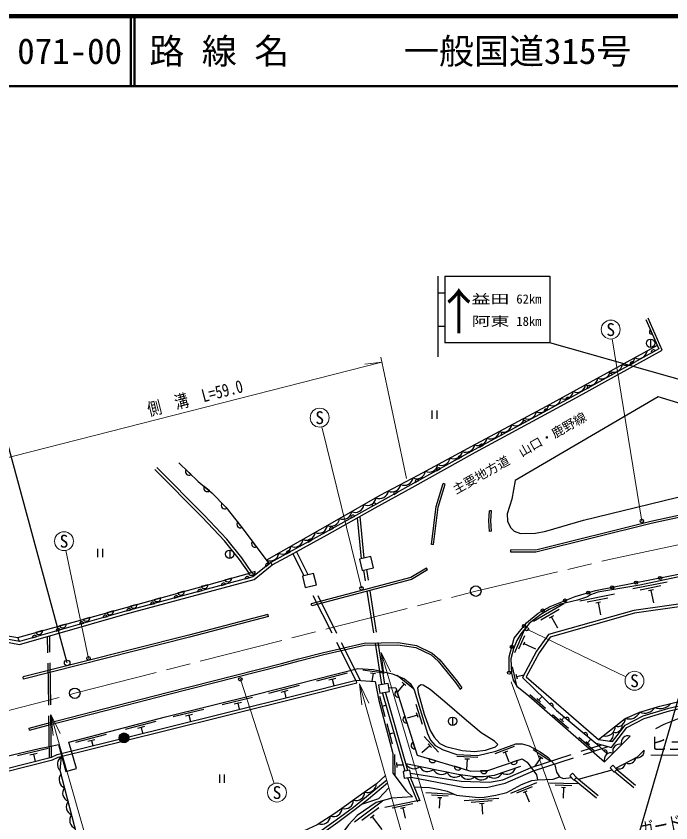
# Model space of a CAD drawing. Units: millimetres at full size, sheet at 1:1000; details may follow other scales. Extents: x 40000 to 680000, y 20000 to 380000.
# Drawn here: x 161360 to 254857, y 264738 to 380000 of the extents above; entities that cross this region are included whole.
import ezdxf
from ezdxf.enums import TextEntityAlignment as Align

# ---------------------------------------------------------------- set-up
doc = ezdxf.new("R2010")
doc.units = ezdxf.units.MM
doc.header["$LTSCALE"] = 1000
doc.linetypes.add('CHAIN', pattern=[18.5, 12, -1.5, 3.5, -1.5])
doc.linetypes.add('DASHED', pattern=[7.5, 6, -1.5])
for name, color, linetype, lineweight in [('M-BGD', 7, 'Continuous', 25), ('M-BMK', 2, 'CHAIN', 13), ('M-BMK-HTXT', 7, 'Continuous', 13), ('M-BMK-SRVR', 3, 'Continuous', 25), ('M-STR-HTXT', 7, 'Continuous', 13), ('M-STR-STRC', 7, 'Continuous', 25), ('M-TTL', 2, 'Continuous', 140), ('M-TTL-LINE', 7, 'Continuous', 50)]:
    doc.layers.add(name, color=color, linetype=linetype, lineweight=lineweight)
doc.layers.add('M-TTL-TXT', color=7, linetype='Continuous')
doc.styles.add('ＭＳ ゴシック', font='')
doc.styles.get('ＭＳ ゴシック').set_extended_font_data('MS Gothic')

# ---------------------------------------------------------------- blocks, each defined once
blk = doc.blocks.new('open_arrow')
at = {"color": 0, "linetype": 'Continuous', "lineweight": -2}
blk.add_lwpolyline([(7.5, 1.25), (0, 0), (7.5, -1.25)], dxfattribs=at)

msp = doc.modelspace()

# ---------------------------------------------------------------- hatches: boundary and pattern name
at = {"layer": 'M-BGD'}
msp.add_hatch(color=256, dxfattribs=at).paths.add_polyline_path([(177474, 276885, -1), (176074, 276885, -1)])

# ---------------------------------------------------------------- linework, layer by layer
for p, q in [((252183, 334588), (251929, 335160)), ((251960, 333856), (251960, 332656)), ((252085, 331896), (252632, 332199)), ((249024, 330199), (249571, 330502)), ((245962, 328502), (246510, 328805)), ((242901, 326805), (243449, 327108)), ((239834, 325119), (240384, 325418)), ((220737, 323660), (220737, 322486)), ((221437, 323660), (221437, 322486)), ((236759, 323448), (237309, 323747)), ((233683, 321778), (234233, 322076)), ((230607, 320107), (231157, 320406)), ((227531, 318437), (228081, 318736)), ((224466, 316748), (225014, 317051)), ((186343, 314493), (185628, 315180)), ((221405, 315052), (221952, 315355)), ((218343, 313356), (218890, 313659)), ((188969, 312183), (188206, 312815)), ((222625, 313146), (222338, 313232)), ((215277, 311668), (215825, 311969)), ((191425, 309693), (190739, 310408)), ((212210, 309981), (212758, 310283)), ((229236, 309326), (228936, 309341)), ((209162, 308261), (209707, 308569)), ((193614, 306961), (192991, 307732)), ((206112, 306544), (206657, 306851)), ((229264, 306392), (228965, 306372)), ((195705, 304154), (195111, 304947)), ((203046, 304857), (203595, 305157)), ((220977, 304494), (220679, 304531)), ((172979, 303877), (172979, 302703)), ((173679, 303877), (173679, 302703)), ((191854, 303714), (191854, 302514)), ((199977, 303174), (200524, 303478)), ((231983, 303433), (231985, 303733)), ((197003, 301347), (197491, 301738)), ((197942, 301586), (197748, 301935)), ((220097, 300887), (219942, 301144)), ((192120, 299703), (191166, 299435)), ((194056, 299582), (194661, 299745)), ((195489, 300651), (194535, 300382)), ((188750, 298756), (187795, 298491)), ((190677, 298671), (191281, 298834)), ((254322, 299147), (249420, 298165)), ((253413, 298598), (250471, 298008)), ((185377, 297821), (184423, 297556)), ((187297, 297760), (187902, 297923)), ((246785, 297395), (241878, 296436)), ((252356, 298019), (251669, 297881)), ((252013, 297950), (252366, 296185)), ((182005, 296886), (181050, 296621)), ((183918, 296849), (184522, 297012)), ((245873, 296850), (242928, 296274)), ((244813, 296276), (244126, 296141)), ((177159, 295028), (177763, 295191)), ((178632, 295951), (177677, 295686)), ((180539, 295939), (181143, 296101)), ((203583, 295741), (203506, 296031)), ((239591, 296023), (235265, 293516)), ((238906, 295210), (236311, 293706)), ((244470, 296209), (244815, 294442)), ((171886, 294081), (170931, 293816)), ((173793, 294070), (174394, 294242)), ((175259, 295016), (174304, 294751)), ((197383, 294209), (197308, 294499)), ((238092, 294322), (237486, 293971)), ((237789, 294147), (238692, 292589)), ((168513, 293146), (167559, 292881)), ((170428, 293108), (171029, 293280)), ((165141, 292211), (164186, 291946)), ((167062, 292146), (167664, 292318)), ((233929, 292247), (232510, 289047)), ((161839, 290652), (161622, 291235)), ((163697, 291184), (164299, 291356)), ((233974, 291461), (233123, 289541)), ((233977, 290579), (233778, 290131)), ((233877, 290355), (235523, 289625)), ((232173, 287040), (232875, 284123)), ((208614, 286105), (204255, 284988)), ((213851, 286149), (210882, 286577)), ((212670, 286017), (211977, 286116)), ((212323, 286066), (212165, 284966)), ((232734, 285992), (232897, 285312)), ((232816, 285652), (233894, 285911)), ((162420, 285290), (162346, 285581)), ((207017, 285386), (206000, 285126)), ((206509, 285256), (206742, 284346)), ((209995, 284756), (209897, 285144)), ((218108, 283897), (215771, 285779)), ((217024, 284385), (216479, 284824)), ((201767, 284350), (197408, 283233)), ((200170, 283631), (199153, 283371)), ((215993, 282691), (215695, 283635)), ((216751, 284604), (215810, 283436)), ((224774, 283859), (225021, 284030)), ((195129, 282654), (190759, 281581)), ((199662, 283501), (199888, 282619)), ((213260, 282850), (214024, 279949)), ((216901, 272147), (213690, 283351)), ((217296, 272219), (214086, 283423)), ((234708, 283085), (236968, 281113)), ((235712, 282487), (236240, 282027)), ((235976, 282257), (236463, 282815)), ((193526, 281952), (192506, 281701)), ((193016, 281826), (193227, 280967)), ((213642, 281400), (214164, 281537)), ((219380, 278799), (218503, 281668)), ((237548, 281762), (237997, 281326)), ((188151, 280941), (183781, 279868)), ((186548, 280238), (185528, 279988)), ((186038, 280113), (186253, 279237)), ((218655, 280146), (217220, 279707)), ((218757, 279811), (218552, 280480)), ((237978, 280232), (240238, 278260)), ((181291, 279229), (176940, 278079)), ((217159, 278999), (216861, 279943)), ((223686, 279860), (223686, 278660)), ((238982, 279634), (239510, 279174)), ((239246, 279404), (239653, 279871)), ((239828, 279726), (240309, 279326)), ((163286, 277968), (163205, 278257)), ((179700, 278498), (178685, 278230)), ((179192, 278364), (179410, 277539)), ((214296, 278916), (215059, 276014)), ((174205, 277356), (169854, 276206)), ((214677, 277465), (215200, 277602)), ((221657, 274848), (219651, 277079)), ((241700, 276984), (243960, 275011)), ((242441, 277551), (242923, 277151)), ((242968, 276156), (243452, 276710)), ((245396, 273480), (249035, 277129)), ((172614, 276625), (171599, 276357)), ((172106, 276491), (172296, 275774)), ((218324, 275309), (218026, 276254)), ((220431, 275763), (219315, 274760)), ((220665, 275503), (220197, 276023)), ((232504, 275652), (229699, 274586)), ((242705, 276386), (243232, 275926)), ((243247, 275355), (244940, 275908)), ((243733, 274931), (245905, 275639)), ((245769, 274586), (244153, 276126)), ((165951, 275345), (161570, 274319)), ((164340, 274659), (163318, 274420)), ((163829, 274540), (164066, 273528)), ((215412, 274505), (215448, 271506)), ((231535, 274963), (230881, 274714)), ((231208, 274838), (231741, 273436)), ((237700, 273489), (235205, 275154)), ((245250, 275081), (245703, 274649)), ((215696, 273359), (215704, 272659)), ((221279, 273618), (220328, 273897)), ((227283, 274071), (224287, 274219)), ((226120, 273828), (225421, 273863)), ((225770, 273845), (225696, 272347)), ((232923, 273647), (231984, 273332)), ((236286, 274072), (235453, 272824)), ((236577, 273877), (235995, 274266)), ((215700, 273009), (216651, 273020)), ((224885, 272557), (223935, 272837)), ((228658, 272196), (227667, 272172)), ((246830, 272066), (249572, 269795)), ((247126, 272340), (249827, 270103)), ((190387, 271648), (190387, 270474)), ((191087, 271648), (191087, 270474)), ((217247, 271193), (218656, 267746)), ((217649, 271266), (219026, 267898)), ((241072, 270932), (244230, 268317)), ((241369, 271206), (244485, 268625)), ((235649, 270476), (231962, 268925)), ((235028, 269889), (232816, 268958)), ((241529, 270323), (237530, 270424)), ((240721, 270043), (238322, 270104)), ((239794, 269767), (239234, 269781)), ((239514, 269774), (239477, 268274)), ((223883, 268805), (219889, 269031)), ((223067, 268550), (220671, 268686)), ((234297, 269256), (233780, 269039)), ((234038, 269147), (234620, 267765)), ((213695, 267831), (209678, 264854)), ((218920, 267954), (214022, 266948)), ((218000, 267459), (215062, 266856)), ((222132, 268303), (221572, 268334)), ((221852, 268319), (221767, 266821)), ((230311, 268236), (225322, 267901)), ((229333, 267869), (226340, 267668)), ((228206, 267493), (227508, 267446)), ((227857, 267470), (227957, 265973)), ((213159, 266874), (210749, 265088)), ((216934, 266934), (216249, 266793)), ((216591, 266864), (216893, 265394)), ((212503, 265828), (211941, 265411)), ((212222, 265619), (213561, 263811))]:
    msp.add_line(p, q, dxfattribs=at)
at = {"layer": 'M-BGD', "linetype": 'DASHED'}
for p, q in [((210657, 302469), (210111, 308337)), ((211050, 302559), (210493, 308552)), ((202474, 300025), (200880, 303216)), ((203071, 300172), (201407, 303504)), ((213595, 284502), (211029, 300861)), ((213989, 284574), (211420, 300951)), ((210539, 285094), (203728, 298635)), ((209848, 285132), (203131, 298488)), ((166125, 274046), (165851, 291383)), ((166424, 274121), (166149, 291469)), ((234905, 272635), (243247, 275355)), ((235253, 272165), (243733, 274931)), ((241662, 270963), (246460, 272303))]:
    msp.add_line(p, q, dxfattribs=at)
at = {"layer": 'M-BGD'}
for points in [[(157116, 291106), (157295, 291085), (161858, 290242), (176949, 294557), (195359, 299519), (197942, 301586), (200476, 302994), (205789, 305902), (212611, 309745), (217932, 312671), (226972, 317679), (236303, 322745), (241384, 325506), (253633, 332297), (251627, 336832)], [(251261, 336670), (253120, 332469), (241192, 325857), (236112, 323097), (226780, 318029), (217739, 313021), (212417, 310095), (205595, 306252), (200283, 303345), (197718, 301919), (195174, 299883), (176841, 294942), (161839, 290652), (157355, 291481), (157162, 291503)], [(252917, 332928), (237046, 324235), (227013, 318849), (218705, 314379), (213318, 311501), (207178, 307999), (197127, 302254)], [(261350, 312589), (258172, 324033), (253048, 325625), (232647, 313674), (232159, 310990), (231503, 308895), (231539, 307824), (231970, 306938), (232468, 306437), (233389, 306097), (235543, 306129), (237022, 306422), (242364, 307996), (261350, 312589), (261957, 312685), (268817, 313732), (276517, 314833), (284501, 315809), (291786, 316298), (309810, 316555), (310890, 315900), (315157, 315786)], [(184603, 316166), (187362, 313514), (189302, 311908), (191286, 309837), (193469, 307142), (197505, 301748)], [(194626, 300408), (193275, 302350), (191134, 305028), (187922, 308426), (181187, 315249)], [(195400, 300064), (195033, 300523), (193595, 302590), (191436, 305290), (188209, 308703), (181472, 315530)], [(220679, 304531), (221351, 309923), (222338, 313232)], [(220977, 304494), (221646, 309861), (222625, 313146)], [(275125, 311548), (261064, 309457), (252044, 307499), (235588, 303413), (231983, 303433)], [(275081, 311845), (261010, 309753), (251976, 307791), (235552, 303713), (231985, 303733)], [(228965, 306372), (228861, 307896), (228936, 309341)], [(229264, 306392), (229161, 307899), (229236, 309326)], [(231753, 286198), (231753, 288474), (232497, 291116), (234249, 293340), (235916, 294716), (237627, 295656), (241183, 297095), (244118, 297928), (257204, 300489), (264910, 302096), (277516, 303544)], [(219942, 301144), (217701, 299795), (203506, 296031)], [(220097, 300887), (217819, 299516), (203583, 295741)], [(262949, 301365), (250440, 298722), (244443, 297680), (243371, 297337), (242958, 297014), (241524, 296534), (239106, 295968), (237459, 295204), (236275, 294517), (234626, 293220), (233418, 291750), (232881, 290770), (232390, 289587), (232019, 288157), (232086, 286149), (232323, 285118), (232861, 284284), (234594, 282905), (238356, 279624), (245396, 273480)], [(157826, 291843), (161622, 291235), (188908, 298799), (195033, 300523)], [(270427, 298041), (249559, 295094), (237397, 291630), (235691, 289265), (233682, 285516), (238542, 280796), (244153, 276126), (246358, 275513), (248588, 278367), (251041, 279672), (254654, 280754), (265319, 283181), (269321, 283105), (271306, 282902), (272827, 283100), (274501, 283480), (276433, 284298), (277772, 285055), (282477, 289155), (283699, 290096), (285769, 290905), (290493, 292518), (293787, 294036), (296553, 296181)], [(270461, 297641), (249642, 294702), (237640, 291283), (236031, 289053), (234183, 285604), (244505, 276666), (246520, 276370), (248325, 278680), (250888, 280044), (254552, 281141), (265278, 283582), (269345, 283505), (271300, 283304), (272757, 283494), (274377, 283862), (276256, 284657), (277540, 285383), (282223, 289464), (283500, 290448), (285631, 291281), (290345, 292890), (293578, 294380), (296253, 296455)], [(244505, 276666), (248327, 279666), (250425, 280572), (253274, 281435), (257820, 282505), (262883, 283398), (263996, 283950), (265924, 284405), (267026, 284501), (268377, 284421), (271280, 283739), (272660, 283868), (274870, 284643), (277593, 286358), (279438, 287902), (281071, 289635), (282501, 290749), (283715, 291503), (285312, 291998), (290301, 293275), (293000, 294596), (296621, 297027)], [(197308, 294499), (186038, 291564), (162346, 285581)], [(197383, 294209), (186112, 291274), (162420, 285290)], [(163205, 278257), (165678, 278952), (174046, 281072), (182924, 283357), (199239, 287504), (201694, 288181), (205239, 289092), (211066, 290427), (215906, 290497), (218513, 290077), (220784, 288992), (221853, 288028), (224351, 284992), (225021, 284030)], [(163286, 277968), (165755, 278662), (174120, 280781), (182998, 283066), (199315, 287214), (201771, 287891), (205310, 288800), (211102, 290127), (215885, 290197), (218422, 289787), (220615, 288740), (221635, 287820), (224112, 284811), (224774, 283859)], [(159823, 274218), (164662, 275351), (166101, 275630), (167400, 275935), (168461, 272073), (169972, 272488), (168875, 276257), (182671, 279904), (195531, 283062), (210146, 286808), (212409, 286660), (215090, 286044), (216832, 285310), (217649, 284652), (218180, 283750), (220090, 277502), (220540, 276539), (221214, 275789), (222320, 275177), (224305, 274519), (227295, 274371), (229864, 274970), (232700, 276047), (233642, 276046), (234610, 275750), (236176, 274866), (237272, 274135), (238304, 273049), (238545, 271988), (238945, 271312), (239461, 271079), (240645, 271232)], [(76663, 249899), (80375, 251471), (83724, 252671), (86355, 253514), (92684, 255104), (95361, 255427), (103603, 256443), (119937, 257901), (126777, 259828), (127916, 261582), (136193, 263416), (155854, 271464), (166424, 274121), (167208, 274512), (182251, 278244), (201389, 282991), (209897, 285144)], [(76848, 249543), (80521, 251098), (83853, 252292), (86465, 253129), (92757, 254710), (95409, 255030), (103645, 256045), (120010, 257506), (127030, 259484), (128162, 261227), (136313, 263033), (155979, 271083), (166563, 273744), (167347, 274134), (182347, 277856), (201486, 282603), (209995, 284756)], [(209897, 285144), (212632, 284929), (213148, 282217), (215140, 274646), (215174, 271853), (217046, 269334), (217939, 268458), (215014, 268281), (212763, 267632), (210074, 265775), (208804, 264454), (208168, 263546), (206057, 261680), (203804, 260106), (202575, 259414), (201830, 258905), (201375, 258438), (201141, 258045)], [(214573, 284096), (215577, 284008), (218611, 274402), (226307, 272139), (228588, 272194), (233635, 273886), (234332, 273411), (235683, 271584), (235828, 270897)], [(256960, 280011), (253863, 278788), (252684, 278187)], [(246980, 272551), (250113, 274174), (251047, 275133)], [(172810, 252338), (167639, 272204), (167860, 274261)], [(233363, 272779), (229609, 271514), (228079, 271296), (226885, 271337), (224494, 271630), (217019, 273187)], [(217668, 271848), (224891, 270715), (228949, 270548), (230840, 270889), (234905, 272635)], [(217769, 271288), (225179, 269818), (228516, 269814), (231188, 270419), (235253, 272165)], [(214103, 271516), (212798, 270307), (210249, 268491), (208544, 267245), (206848, 266082), (204332, 264476), (201235, 263015), (195284, 260941)], [(200428, 260967), (202543, 261915), (205399, 263984), (207069, 265183), (209537, 266989), (211414, 268499), (214280, 270887)], [(218223, 269863), (220394, 269795), (221920, 269517), (222929, 269255), (224230, 268689), (227378, 268339), (228215, 268396), (229842, 268703), (231428, 269055), (233512, 270224), (234995, 270790), (235828, 270897), (238051, 271001), (238945, 271312)], [(200592, 260602), (202745, 261567), (205633, 263659), (207304, 264859), (209780, 266672), (211667, 268189), (214399, 270465)], [(210724, 267431), (213161, 268228), (214602, 269744)]]:
    msp.add_lwpolyline(points, dxfattribs=at)
for points in [[(210764, 300801), (212373, 301168), (212007, 302777), (210398, 302410)], [(202628, 298364), (204231, 298758), (203837, 300360), (202235, 299967)], [(213318, 283283), (214676, 283530), (214471, 284661), (213113, 284415)], [(230164, 275926), (229665, 276402), (227785, 277605), (225665, 279345), (222562, 282024), (220485, 283778), (219489, 284401), (219181, 284471), (218828, 284240), (218693, 284022), (218751, 283361), (219637, 280292), (220480, 277936), (221036, 276966), (221866, 276092), (222702, 275639), (225046, 275076), (226794, 274946), (228388, 275117), (229837, 275600)], [(216785, 271110), (217769, 271288), (217591, 272272), (216607, 272094)], [(246749, 271991), (247153, 272365), (246575, 272989), (246172, 272615)], [(240992, 270857), (241395, 271231), (240818, 271854), (240414, 271481)]]:
    msp.add_lwpolyline(points, close=True, dxfattribs=at)
for centre, radius in [((251960, 333256), 600), ((191854, 303114), 600), ((253338, 299733), 225), ((246468, 298388), 225), ((249903, 299060), 225), ((243055, 297626), 225), ((239742, 296512), 225), ((236559, 295070), 225), ((233875, 292865), 225), ((232152, 289890), 225), ((231753, 286198), 225), ((223686, 279260), 600), ((176774, 276885), 700)]:
    msp.add_circle(centre, radius, dxfattribs=at)
for centre, radius, start, end in [((252106, 334896), 318, 123.75409, 283.97182), ((250214, 332303), 1250, 245.57933, 351.83954), ((252385, 332000), 318, 38.89359, 199.11132), ((248460, 331342), 1250, 245.57933, 351.83954), ((246706, 330381), 1250, 245.57933, 351.83954), ((249324, 330303), 318, 38.89359, 199.11132), ((244952, 329421), 1250, 245.57933, 351.83954), ((246263, 328606), 318, 38.89359, 199.11132), ((243198, 328460), 1250, 245.57933, 351.83954), ((239690, 326539), 1250, 245.57933, 351.83954), ((241444, 327499), 1250, 245.57933, 351.83954), ((243201, 326909), 318, 38.89359, 199.11132), ((237935, 325578), 1250, 245.57933, 351.83954), ((240135, 325221), 318, 38.41251, 198.63024), ((236181, 324617), 1250, 245.57933, 351.83954), ((234422, 323678), 1250, 245.10086, 351.36106), ((237060, 323549), 318, 38.41251, 198.63024), ((230898, 321786), 1250, 245.10086, 351.36106), ((232660, 322732), 1250, 245.10086, 351.36106), ((233984, 321879), 318, 38.39185, 198.60958), ((229136, 320840), 1250, 245.10086, 351.36106), ((230908, 320209), 318, 38.39185, 198.60958), ((227374, 319894), 1250, 245.10086, 351.36106), ((225612, 318947), 1250, 245.14907, 351.40927), ((227832, 318539), 318, 38.39185, 198.60958), ((223851, 317999), 1250, 245.14907, 351.40927), ((224766, 316852), 318, 38.87558, 199.09331), ((220328, 316104), 1250, 245.14907, 351.40927), ((222089, 317052), 1250, 245.14907, 351.40927), ((186053, 314907), 505, 147.30305, 304.96124), ((218567, 315157), 1250, 245.14907, 351.40927), ((221705, 315156), 318, 38.87558, 199.09331), ((216805, 314214), 1250, 244.98702, 351.24722), ((218643, 313460), 318, 38.87558, 199.09331), ((188650, 312575), 505, 151.55491, 309.2131), ((215041, 313272), 1250, 244.98702, 351.24722), ((213277, 312329), 1250, 244.98702, 351.24722), ((215578, 311770), 318, 38.69385, 198.91159), ((191153, 310118), 505, 144.95566, 302.61385), ((209779, 310346), 1250, 246.56507, 352.82528), ((211517, 311337), 1250, 246.56507, 352.82528), ((212511, 310084), 318, 38.69385, 198.91159), ((208042, 309356), 1250, 246.56507, 352.82528), ((206305, 308365), 1250, 246.56507, 352.82528), ((209461, 308367), 318, 39.28237, 199.5001), ((193379, 307408), 505, 140.1607, 297.81889), ((204568, 307371), 1250, 246.62418, 352.88439), ((206412, 306650), 318, 39.28237, 199.5001), ((202832, 306379), 1250, 246.62418, 352.88439), ((195486, 304609), 505, 137.98362, 295.64181), ((201095, 305386), 1250, 246.62418, 352.88439), ((203346, 304959), 318, 38.58728, 198.80502), ((197623, 303401), 1250, 246.62418, 352.88439), ((199359, 304394), 1250, 246.62418, 352.88439), ((200277, 303279), 318, 38.95602, 199.17376), ((197281, 301500), 318, 48.56193, 208.77966), ((191616, 299663), 505, 206.88173, 4.53992), ((194373, 299610), 318, 24.97475, 185.19249), ((194985, 300611), 505, 206.88173, 4.53992), ((188247, 298718), 505, 206.66562, 4.32381), ((190993, 298700), 318, 24.97475, 185.19249), ((184874, 297783), 505, 206.66562, 4.32381), ((187614, 297789), 318, 24.97475, 185.19249), ((180855, 295967), 318, 24.97475, 185.19249), ((181501, 296848), 505, 206.66562, 4.32381), ((184234, 296878), 318, 24.97475, 185.19249), ((177476, 295056), 318, 24.97475, 185.19249), ((178128, 295913), 505, 206.66562, 4.32381), ((171383, 294043), 505, 206.66562, 4.32381), ((174109, 294104), 318, 25.84848, 186.06621), ((174756, 294978), 505, 206.66562, 4.32381), ((168010, 293108), 505, 206.66562, 4.32381), ((170743, 293142), 318, 25.84848, 186.06621), ((164637, 292173), 505, 206.66562, 4.32381), ((167378, 292179), 318, 25.84848, 186.06621), ((164013, 291217), 318, 25.84848, 186.06621), ((215937, 283192), 505, 118.69729, 276.35548), ((237734, 281505), 318, 325.73028, 125.94802), ((253314, 283047), 1978, 247.53756, 321.22544), ((248868, 281295), 1717, 251.61136, 335.09996), ((251133, 282079), 1665, 244.84751, 328.86351), ((217103, 279500), 505, 118.69729, 276.35548), ((240034, 279484), 318, 330.12403, 130.34176), ((247264, 279560), 1068, 250.57529, 5.68696), ((245549, 278499), 1360, 253.99706, 2.2652), ((246899, 278669), 1026, 255.01284, 2.874), ((242647, 277309), 318, 330.12403, 130.34176), ((245616, 277386), 1059, 296.08184, 16.02751), ((248726, 276224), 956, 71.19063, 198.97886), ((218268, 275811), 505, 118.69729, 276.35548), ((247513, 275007), 956, 71.19063, 198.97886), ((245439, 274825), 318, 326.26009, 126.47782), ((246301, 273791), 956, 71.19063, 198.97886), ((250046, 275041), 1014, 259.48098, 5.66864), ((168491, 273118), 1250, 120.72894, 226.98914), ((218151, 273718), 1250, 205.09862, 311.35883), ((220831, 273851), 505, 174.78675, 332.44494), ((232422, 273583), 505, 209.69555, 7.35374), ((247420, 273465), 1014, 244.284, 350.47166), ((248861, 274211), 1014, 244.284, 350.47166), ((220109, 273310), 1250, 205.09862, 311.35883), ((222067, 272902), 1250, 205.09862, 311.35883), ((224437, 272791), 505, 174.78675, 332.44494), ((228160, 272282), 505, 192.56048, 350.21867), ((231469, 272932), 1250, 235.48568, 341.74589), ((168749, 270914), 1250, 141.45943, 247.71964), ((224015, 272511), 1250, 205.97046, 312.23067), ((225939, 272209), 1250, 209.89605, 316.15625), ((227807, 272119), 1250, 218.81096, 325.07117), ((229605, 272378), 1250, 231.37417, 337.63438), ((169253, 268978), 1250, 141.45943, 247.71964), ((211541, 270332), 1250, 252.33928, 358.59949), ((209912, 269165), 1250, 252.63434, 358.89455), ((169757, 267043), 1250, 141.45943, 247.71964), ((208289, 268002), 1250, 252.36101, 358.62122), ((206663, 266879), 1250, 250.64617, 356.90637), ((170261, 265107), 1250, 141.45943, 247.71964), ((205002, 265793), 1250, 249.42674, 355.68695)]:
    msp.add_arc(centre, radius, start, end, dxfattribs=at)
at = {"layer": 'M-BMK'}
msp.add_lwpolyline([(73637, 255720), (83494, 259733), (93272, 263116), (101831, 265634), (110778, 268152), (155888, 279649), (169732, 283253), (227003, 297850), (246937, 302571), (257787, 304875), (263776, 305908), (266886, 306579), (278155, 308188), (286901, 309082), (295921, 309748), (306583, 310002), (312611, 309991), (318458, 309819)], dxfattribs=at)
at = {"layer": 'M-BMK-SRVR'}
for centre in [(227003, 297850), (169732, 283253)]:
    msp.add_circle(centre, 750, dxfattribs=at)
at = {"layer": 'M-STR-HTXT'}
for p, q in [((250721, 307867), (246481, 333884)), ((217109, 313926), (213451, 331257)), ((213600, 330553), (211160, 330283)), ((210689, 298256), (205026, 321319)), ((171691, 288243), (168469, 303659)), ((234309, 292420), (248443, 285624)), ((193376, 285248), (198191, 270354)), ((232056, 284880), (241789, 258332))]:
    msp.add_line(p, q, dxfattribs=at)
for points in [[(156181, 315892), (161001, 317146), (213600, 330553)], [(269224, 300823), (276740, 274397), (251997, 274397)], [(213491, 289056), (225331, 248889), (189218, 248889)], [(210416, 284614), (218866, 254594), (182817, 254594)], [(166333, 280238), (176253, 245220), (140140, 245220)]]:
    msp.add_lwpolyline(points, dxfattribs=at)
for centre in [(246264, 335216), (204704, 322630), (168193, 304981), (249660, 285039), (198606, 269069)]:
    msp.add_circle(centre, 1350, dxfattribs=at)
at = {"layer": 'M-STR-STRC'}
for p, q in [((221588, 342825), (221588, 331325)), ((222588, 342825), (237588, 342825)), ((222588, 342825), (222588, 333325)), ((237588, 342825), (237588, 333325)), ((221588, 340450), (222588, 340450)), ((221588, 335700), (222588, 335700)), ((237588, 333325), (222588, 333325)), ((306385, 313856), (237588, 333325)), ((168648, 287590), (156554, 332127)), ((261032, 300129), (247508, 253709))]:
    msp.add_line(p, q, dxfattribs=at)
for centre, radius in [((250721, 307867), 250), ((210689, 298256), 250), ((234309, 292420), 250), ((171691, 288243), 250), ((168648, 287590), 400), ((193376, 285248), 250)]:
    msp.add_circle(centre, radius, dxfattribs=at)
at = {"layer": 'M-TTL'}
msp.add_line((680000, 380000), (40000, 380000), dxfattribs=at)
at = {"layer": 'M-TTL-LINE'}
for p, q in [((177750, 380000), (177750, 370000)), ((178250, 380000), (178250, 370000)), ((40000, 370000), (680000, 370000))]:
    msp.add_line(p, q, dxfattribs=at)

# ---------------------------------------------------------------- block references
at = {"layer": 'M-STR-HTXT', "xscale": 400, "yscale": 400}
for p, rotation in [((213491, 289056), 286.4), ((210416, 284614), 285.7), ((166333, 280238), 285.8)]:
    msp.add_blockref('open_arrow', p, dxfattribs=dict(at, rotation=rotation))

# ---------------------------------------------------------------- texts
at = {"layer": 'M-BMK-HTXT', "style": 'ＭＳ ゴシック'}
msp.add_text('主要地方道\u3000山口・鹿野線', height=1320, rotation=29.559, dxfattribs=at).set_placement((224366, 311325), align=Align.BOTTOM_LEFT)
at = {"layer": 'M-STR-HTXT', "style": 'ＭＳ ゴシック'}
for p in [(246264, 335216), (204704, 322630), (168193, 304981), (249660, 285039), (198606, 269069)]:
    msp.add_text('S', height=1833, dxfattribs=at).set_placement(p, align=Align.MIDDLE_CENTER)
at = {"layer": 'M-STR-HTXT', "style": 'ＭＳ ゴシック', "width": 0.8}
for s, rotation, p in [('側\u3000溝\u3000L=59.0', 14.299, (187271, 324046)), ('ガードパイプ\u3000L=54.0', 11.142, (260582, 264258))]:
    msp.add_text(s, height=1833, rotation=rotation, dxfattribs=at).set_placement(p, align=Align.BOTTOM_CENTER)
at = {"layer": 'M-STR-HTXT', "style": 'ＭＳ ゴシック'}
msp.add_text('ヒューム管φ600', height=1833, dxfattribs=at).set_placement((270003, 274590), align=Align.BOTTOM_RIGHT)
at = {"layer": 'M-STR-STRC', "style": 'ＭＳ ゴシック'}
for s, height, p in [('↑', 5132, (221088, 333700)), ('62km', 1320, (232788, 338533)), ('18km', 1320, (232788, 335352))]:
    msp.add_text(s, height=height, dxfattribs=at).set_placement(p, align=Align.BOTTOM_LEFT)
at = {"layer": 'M-STR-STRC', "style": 'ＭＳ ゴシック', "width": 1.5}
for s, p in [('益田', (226388, 338533)), ('阿東', (226408, 335352))]:
    msp.add_text(s, height=1320, dxfattribs=at).set_placement(p, align=Align.BOTTOM_LEFT)
at = {"layer": 'M-TTL-TXT', "style": 'ＭＳ ゴシック'}
for s, p in [('路 線 名', (180380, 375000)), ('一般国道315号', (216734, 375000)), ('071-00', (161521, 375000))]:
    msp.add_text(s, height=3666, dxfattribs=at).set_placement(p, align=Align.MIDDLE_LEFT)

doc.saveas('drawing.dxf')
